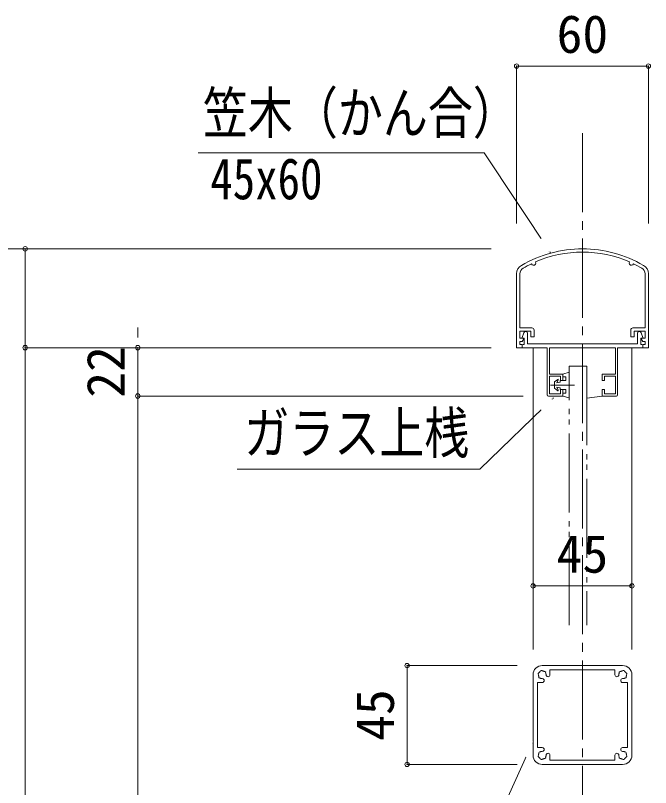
# Model space of a CAD drawing. Units: millimetres at full size. Extents: x -3501 to 3497, y -1129 to 1133.
# Drawn here: x -2300 to -2010.9, y 171.9 to 523.3 of the extents above; entities that cross this region are included whole.
import ezdxf
from ezdxf.enums import TextEntityAlignment as Align

# ---------------------------------------------------------------- set-up
doc = ezdxf.new("R2010")
doc.units = ezdxf.units.MM
doc.header["$LTSCALE"] = 4
doc.header["$PDMODE"] = 32
doc.header["$PDSIZE"] = 2
doc.linetypes.add('CHAIN2', pattern=[12, 9, -1, 1, -1])
doc.linetypes.add('DOUBLE_CHAIN2', pattern=[12.8, 9, -1, 0.6, -0.6, 0.6, -1])
for name, color, linetype, lineweight in [('0-0_0', 7, 'Continuous', 18), ('0-1_1手摺寸法', 3, 'Continuous', 18), ('0-2_2A', 1, 'DOUBLE_CHAIN2', 18), ('0-5_3中心線', 2, 'CHAIN2', 18), ('0-6_41ｱﾙﾐ', 6, 'Continuous', 18), ('0-7_42ｱﾙﾐ部品', 6, 'Continuous', 18), ('0-B_CYAN', 3, 'Continuous', 18)]:
    doc.layers.add(name, color=color, linetype=linetype, lineweight=lineweight)
doc.styles.add('ＭＳ ゴシック', font='')
doc.styles.get('ＭＳ ゴシック').set_extended_font_data('MS Gothic')

msp = doc.modelspace()

# ---------------------------------------------------------------- linework, layer by layer
at = {"layer": '0-0_0'}
for p, q in [((-2071.861, 372.108), (-2071.861, 405.696)), ((-2070.361, 381.108), (-2070.361, 405.696)), ((-2013.361, 381.108), (-2013.361, 405.696)), ((-2011.861, 372.108), (-2011.861, 405.696)), ((-2064.861, 381.108), (-2070.361, 381.108)), ((-2065.361, 379.608), (-2070.361, 379.608)), ((-2070.361, 376.408), (-2070.361, 379.608)), ((-2065.361, 377.108), (-2065.361, 379.608)), ((-2063.861, 377.108), (-2063.861, 380.108)), ((-2019.861, 377.108), (-2019.861, 380.108)), ((-2018.861, 381.108), (-2013.361, 381.108)), ((-2018.361, 377.108), (-2018.361, 379.608)), ((-2018.361, 379.608), (-2013.361, 379.608)), ((-2013.361, 376.408), (-2013.361, 379.608)), ((-2068.735, 376.408), (-2070.361, 376.408)), ((-2069.361, 374.908), (-2068.569, 376.096)), ((-2063.861, 377.108), (-2065.361, 377.108)), ((-2019.861, 377.108), (-2018.361, 377.108)), ((-2014.361, 374.908), (-2015.154, 376.096)), ((-2014.988, 376.408), (-2013.361, 376.408)), ((-2070.361, 373.608), (-2070.361, 374.908)), ((-2070.361, 373.608), (-2070.361, 374.908)), ((-2069.361, 374.908), (-2070.361, 374.908)), ((-2069.361, 373.608), (-2070.361, 373.608)), ((-2069.361, 372.108), (-2069.361, 373.608)), ((-2014.361, 374.908), (-2013.361, 374.908)), ((-2014.361, 373.608), (-2013.361, 373.608)), ((-2014.361, 372.108), (-2014.361, 373.608)), ((-2013.361, 373.608), (-2013.361, 374.908)), ((-2013.361, 373.608), (-2013.361, 374.908)), ((-2069.361, 372.108), (-2071.861, 372.108)), ((-2064.361, 372.108), (-2064.361, 245.877)), ((-2019.361, 372.108), (-2019.361, 245.877)), ((-2014.361, 372.108), (-2011.861, 372.108))]:
    msp.add_line(p, q, dxfattribs=at)
for points in [[(-2056.255, 415.192), (-2086.563, 460.814), (-2216.742, 460.814)], [(-2055, 349.3), (-2088.562, 316.772), (-2199.092, 316.772)], [(-2064.361, 193.061), (-2100.318, 113.451), (-2206.353, 113.451)]]:
    msp.add_lwpolyline(points, dxfattribs=at)
for centre, radius, start, end in [((-2041.861, 362.108), 55, 90, 120.328), ((-2041.861, 362.108), 53.5, 90, 113.561), ((-2041.861, 362.108), 55, 59.672, 90), ((-2041.861, 362.108), 53.5, 66.439, 90), ((-2067.361, 405.696), 4.5, 120.328, 180), ((-2067.361, 405.696), 3, 120.328, 180), ((-2041.861, 362.108), 53.5, 115.693, 120.328), ((-2064.111, 410.646), 1, 199.126, 30.128), ((-2019.611, 410.646), 1, 149.872, 340.874), ((-2041.861, 362.108), 53.5, 59.672, 64.307), ((-2016.361, 405.696), 3, 0, 59.672), ((-2016.361, 405.696), 4.5, 0, 59.672), ((-2064.861, 380.108), 1, 0, 90), ((-2018.861, 380.108), 1, 90, 180), ((-2068.735, 376.208), 0.2, 326.31, 90), ((-2014.988, 376.208), 0.2, 90, 213.69)]:
    msp.add_arc(centre, radius, start, end, dxfattribs=at)
at = {"layer": '0-1_1手摺寸法'}
for p, q in [((-2071.861, 428.608), (-2071.861, 500.266)), ((-2011.861, 500.266), (-2071.861, 500.266)), ((-2067.261, 500.266), (-2016.461, 500.266)), ((-2011.861, 428.608), (-2011.861, 500.266)), ((-2083.361, 417.108), (-2344.796, 417.108)), ((-2083.361, 417.108), (-2295.572, 417.108)), ((-2295.572, 417.108), (-2295.572, 372.108)), ((-2295.572, 376.708), (-2295.572, 412.508)), ((-2244.297, 376.708), (-2244.297, 381.308)), ((-2083.361, 372.108), (-2295.572, 372.108)), ((-2083.361, 372.108), (-2295.572, 372.108)), ((-2295.572, -582.892), (-2295.572, 372.108)), ((-2083.361, 372.108), (-2244.297, 372.108)), ((-2244.297, 372.108), (-2244.297, 350.108)), ((-2244.297, 350.108), (-2244.297, 372.108)), ((-2295.572, 367.508), (-2295.572, -578.292)), ((-2068.861, 350.108), (-2244.297, 350.108)), ((-2068.861, 350.108), (-2244.297, 350.108)), ((-2244.297, -560.892), (-2244.297, 350.108)), ((-2244.297, 345.508), (-2244.297, 340.908)), ((-2244.297, 345.508), (-2244.297, -556.292)), ((-2064.361, 234.727), (-2064.361, 263.679)), ((-2019.361, 263.679), (-2064.361, 263.679)), ((-2059.761, 263.679), (-2023.961, 263.679)), ((-2019.361, 234.727), (-2019.361, 263.679)), ((-2071.661, 227.427), (-2121.695, 227.427)), ((-2121.695, 182.427), (-2121.695, 227.427)), ((-2121.695, 222.827), (-2121.695, 187.027)), ((-2071.661, 182.427), (-2121.695, 182.427))]:
    msp.add_line(p, q, dxfattribs=at)
for p in [(-2071.861, 500.266), (-2011.861, 500.266), (-2295.572, 417.108), (-2295.572, 372.108), (-2244.297, 372.108), (-2244.297, 350.108), (-2064.361, 263.679), (-2019.361, 263.679), (-2121.695, 227.427), (-2121.695, 182.427)]:
    msp.add_point(p, dxfattribs=at)
at = {"layer": '0-2_2A'}
for p, q in [((-2047.861, 245.877), (-2047.861, 363.668)), ((-2047.861, 363.668), (-2039.861, 363.668)), ((-2039.861, 363.668), (-2039.861, 245.877))]:
    msp.add_line(p, q, dxfattribs=at)
at = {"layer": '0-5_3中心線'}
msp.add_line((-2041.861, 469.737), (-2041.861, -842.622), dxfattribs=at)
at = {"layer": '0-6_41ｱﾙﾐ'}
for p, q in [((-2068.532, 378.895), (-2069.349, 376.676)), ((-2069.161, 376.408), (-2068.361, 376.408)), ((-2069.084, 376.408), (-2068.361, 376.408)), ((-2068.361, 376.408), (-2068.361, 376.398)), ((-2068.361, 373.608), (-2068.361, 376.408)), ((-2067.821, 379.408), (-2067.611, 379.408)), ((-2066.861, 373.908), (-2066.861, 378.658)), ((-2016.861, 373.908), (-2016.861, 378.658)), ((-2015.902, 379.408), (-2016.111, 379.408)), ((-2015.361, 373.608), (-2015.361, 376.408)), ((-2014.561, 376.408), (-2015.361, 376.408)), ((-2015.19, 378.895), (-2014.374, 376.676)), ((-2069.361, 372.108), (-2069.361, 373.108)), ((-2069.361, 372.108), (-2069.361, 373.108)), ((-2069.361, 373.108), (-2069.361, 372.108)), ((-2068.361, 373.608), (-2068.861, 373.608)), ((-2066.861, 373.908), (-2016.861, 373.908)), ((-2015.361, 373.608), (-2014.861, 373.608)), ((-2014.361, 372.108), (-2014.361, 373.108)), ((-2014.361, 372.108), (-2014.361, 373.108)), ((-2014.361, 373.108), (-2014.361, 372.108)), ((-2057.861, 372.108), (-2069.361, 372.108)), ((-2057.861, 372.108), (-2057.861, 350.608)), ((-2026.861, 372.108), (-2056.861, 372.108)), ((-2056.861, 372.108), (-2056.861, 360.108)), ((-2026.861, 372.108), (-2026.861, 360.108)), ((-2014.361, 372.108), (-2025.861, 372.108)), ((-2025.861, 372.108), (-2025.861, 350.608)), ((-2050.861, 360.108), (-2056.861, 360.108)), ((-2056.861, 359.108), (-2056.861, 351.108)), ((-2050.861, 357.108), (-2050.861, 360.108)), ((-2032.861, 360.108), (-2026.861, 360.108)), ((-2032.861, 357.108), (-2032.861, 360.108)), ((-2026.861, 359.108), (-2026.861, 351.108)), ((-2050.861, 357.108), (-2051.861, 357.108)), ((-2032.861, 357.108), (-2031.861, 357.108)), ((-2050.861, 353.108), (-2051.861, 353.108)), ((-2050.861, 353.108), (-2050.861, 350.108)), ((-2032.861, 353.108), (-2032.861, 350.108)), ((-2032.861, 353.108), (-2031.861, 353.108)), ((-2031.861, 353.108), (-2031.861, 351.108)), ((-2050.861, 350.108), (-2057.361, 350.108)), ((-2032.861, 350.108), (-2026.361, 350.108)), ((-2031.861, 351.108), (-2026.861, 351.108))]:
    msp.add_line(p, q, dxfattribs=at)
for points in [[(-2014.639, 376.408), (-2015.361, 376.408), (-2015.361, 376.398)], [(-2051.861, 357.108), (-2051.861, 359.108), (-2056.861, 359.108)], [(-2031.861, 357.108), (-2031.861, 359.108), (-2026.861, 359.108)], [(-2051.861, 353.108), (-2051.861, 351.108), (-2056.861, 351.108)]]:
    msp.add_lwpolyline(points, dxfattribs=at)
for centre, radius, start, end in [((-2069.161, 376.608), 0.2, 159.785, 270), ((-2067.821, 378.658), 0.75, 90, 161.565), ((-2067.611, 378.658), 0.75, 0, 90), ((-2016.111, 378.658), 0.75, 90, 180), ((-2015.902, 378.658), 0.75, 18.435, 90), ((-2014.561, 376.608), 0.2, 270, 20.215), ((-2068.861, 373.108), 0.5, 90, 180), ((-2014.861, 373.108), 0.5, 0, 90), ((-2057.361, 350.608), 0.5, 180, 270), ((-2026.361, 350.608), 0.5, 270, 0)]:
    msp.add_arc(centre, radius, start, end, dxfattribs=at)
at = {"layer": '0-7_42ｱﾙﾐ部品'}
for p, q in [((-2060.161, 227.427), (-2023.561, 227.427)), ((-2056.661, 225.427), (-2027.061, 225.427)), ((-2056.661, 225.427), (-2056.661, 223.227)), ((-2027.061, 225.427), (-2027.061, 223.227)), ((-2064.361, 223.227), (-2064.361, 186.627)), ((-2019.361, 223.227), (-2019.361, 186.627)), ((-2060.161, 219.727), (-2062.361, 219.727)), ((-2062.361, 219.727), (-2062.361, 190.127)), ((-2023.561, 219.727), (-2021.361, 219.727)), ((-2021.361, 219.727), (-2021.361, 190.127)), ((-2060.161, 190.127), (-2062.361, 190.127)), ((-2023.561, 190.127), (-2021.361, 190.127)), ((-2056.661, 184.427), (-2056.661, 186.627)), ((-2060.161, 182.427), (-2023.561, 182.427))]:
    msp.add_line(p, q, dxfattribs=at)
msp.add_lwpolyline([(-2056.661, 184.427), (-2027.061, 184.427), (-2027.061, 186.627)], dxfattribs=at)
for centre, radius, start, end in [((-2060.161, 223.227), 4.2, 90, 180), ((-2060.55, 224.676), 0.5, 105, 172.976), ((-2060.55, 224.676), 0.5, 37.024, 105), ((-2060.161, 223.227), 1.75, 75, 89.641), ((-2060.161, 223.227), 1.75, 60.359, 75), ((-2023.561, 223.227), 1.75, 105, 119.641), ((-2023.561, 223.227), 1.75, 90.359, 105), ((-2023.173, 224.676), 0.5, 75, 142.976), ((-2023.561, 223.227), 4.2, 0, 90), ((-2023.173, 224.676), 0.5, 7.024, 75), ((-2061.61, 223.615), 0.5, 165, 232.976), ((-2061.61, 223.615), 0.5, 97.024, 165), ((-2060.161, 223.227), 1.75, 180.359, 195), ((-2060.161, 223.227), 1.75, 195, 209.641), ((-2061.222, 222.166), 0.5, 157.024, 225), ((-2060.161, 223.227), 1.75, 135, 149.641), ((-2061.222, 222.166), 0.5, 225, 292.976), ((-2060.161, 223.227), 1.75, 120.359, 135), ((-2060.161, 223.227), 1.75, 240.359, 255), ((-2060.161, 223.227), 1.75, 255, 270), ((-2060.161, 220.602), 0.875, 270, 90), ((-2059.101, 224.288), 0.5, 45, 112.976), ((-2059.101, 224.288), 0.5, 337.024, 45), ((-2060.161, 223.227), 1.75, 15, 29.641), ((-2060.161, 223.227), 1.75, 0.359, 15), ((-2057.536, 223.227), 0.875, 180, 0), ((-2026.186, 223.227), 0.875, 180, 0), ((-2023.561, 223.227), 1.75, 165, 179.641), ((-2023.561, 223.227), 1.75, 150.359, 165), ((-2024.622, 224.288), 0.5, 135, 202.976), ((-2024.622, 224.288), 0.5, 67.024, 135), ((-2023.561, 220.602), 0.875, 90, 270), ((-2023.561, 223.227), 1.75, 270, 285), ((-2023.561, 223.227), 1.75, 285, 299.641), ((-2022.501, 222.166), 0.5, 247.024, 315), ((-2023.561, 223.227), 1.75, 45, 59.641), ((-2023.561, 223.227), 1.75, 30.359, 45), ((-2022.501, 222.166), 0.5, 315, 22.976), ((-2022.112, 223.615), 0.5, 15, 82.976), ((-2023.561, 223.227), 1.75, 330.359, 345), ((-2023.561, 223.227), 1.75, 345, 359.641), ((-2022.112, 223.615), 0.5, 307.024, 15), ((-2060.161, 189.252), 0.875, 270, 90), ((-2023.561, 189.252), 0.875, 90, 270), ((-2060.161, 186.627), 4.2, 180, 270), ((-2061.61, 186.238), 0.5, 127.024, 195), ((-2060.161, 186.627), 1.75, 165, 179.641), ((-2060.161, 186.627), 1.75, 150.359, 165), ((-2061.222, 187.688), 0.5, 135, 202.976), ((-2061.222, 187.688), 0.5, 67.024, 135), ((-2060.161, 186.627), 1.75, 105, 119.641), ((-2060.161, 186.627), 1.75, 90, 105), ((-2060.161, 186.627), 1.75, 345, 359.641), ((-2057.536, 186.627), 0.875, 0, 180), ((-2026.186, 186.627), 0.875, 0, 180), ((-2023.561, 186.627), 1.75, 180.359, 195), ((-2023.561, 186.627), 1.75, 75, 90), ((-2023.561, 186.627), 4.2, 270, 0), ((-2023.561, 186.627), 1.75, 60.359, 75), ((-2022.501, 187.688), 0.5, 45, 112.976), ((-2022.501, 187.688), 0.5, 337.024, 45), ((-2023.561, 186.627), 1.75, 15, 29.641), ((-2023.561, 186.627), 1.75, 0.359, 15), ((-2022.112, 186.238), 0.5, 345, 52.976), ((-2061.61, 186.238), 0.5, 195, 262.976), ((-2060.161, 186.627), 1.75, 210.359, 225), ((-2060.161, 186.627), 1.75, 225, 239.641), ((-2060.55, 185.178), 0.5, 187.024, 255), ((-2060.55, 185.178), 0.5, 255, 322.976), ((-2060.161, 186.627), 1.75, 270.359, 285), ((-2060.161, 186.627), 1.75, 285, 299.641), ((-2059.101, 185.566), 0.5, 247.024, 315), ((-2059.101, 185.566), 0.5, 315, 22.976), ((-2060.161, 186.627), 1.75, 330.359, 345), ((-2023.561, 186.627), 1.75, 195, 209.641), ((-2024.622, 185.566), 0.5, 157.024, 225), ((-2024.622, 185.566), 0.5, 225, 292.976), ((-2023.561, 186.627), 1.75, 240.359, 255), ((-2023.561, 186.627), 1.75, 255, 269.641), ((-2023.173, 185.178), 0.5, 217.024, 285), ((-2023.173, 185.178), 0.5, 285, 352.976), ((-2023.561, 186.627), 1.75, 300.359, 315), ((-2023.561, 186.627), 1.75, 315, 329.641), ((-2022.112, 186.238), 0.5, 277.024, 345)]:
    msp.add_arc(centre, radius, start, end, dxfattribs=at)
at = {"layer": '0-B_CYAN'}
for p, q in [((-2047.861, 360.908), (-2050.861, 360.108)), ((-2050.861, 360.108), (-2050.861, 358.808)), ((-2049.361, 358.808), (-2050.861, 358.808)), ((-2049.361, 358.808), (-2049.361, 357.108)), ((-2047.861, 360.908), (-2047.861, 349.308)), ((-2045.497, 355.108), (-2056.36, 355.108)), ((-2054.561, 356.608), (-2053.093, 357.683)), ((-2054.561, 356.608), (-2054.561, 353.608)), ((-2052.874, 357.497), (-2053.561, 356.108)), ((-2053.561, 356.108), (-2052.061, 356.358)), ((-2052.061, 357.108), (-2052.061, 356.358)), ((-2049.361, 357.108), (-2052.061, 357.108)), ((-2054.561, 353.608), (-2053.093, 352.532)), ((-2053.561, 354.108), (-2052.061, 353.858)), ((-2053.561, 354.108), (-2052.874, 352.718)), ((-2052.061, 353.858), (-2052.061, 353.108)), ((-2049.361, 353.108), (-2052.061, 353.108)), ((-2049.361, 353.108), (-2049.361, 351.408)), ((-2050.861, 351.408), (-2050.861, 350.108)), ((-2049.361, 351.408), (-2050.861, 351.408)), ((-2047.861, 349.308), (-2050.861, 350.108))]:
    msp.add_line(p, q, dxfattribs=at)
at = {"layer": '0-B_CYAN', "color": 4, "lineweight": 9}
msp.add_line((-2032.861, 350.108), (-2039.861, 349.126), dxfattribs=at)
at = {"layer": '0-B_CYAN'}
for centre, start, end in [((-2053.011, 357.558), 336.371, 122.905), ((-2053.011, 352.658), 237.095, 23.629)]:
    msp.add_arc(centre, 0.15, start, end, dxfattribs=at)

# ---------------------------------------------------------------- texts
at = {"layer": '0-0_0', "style": 'ＭＳ ゴシック', "width": 0.8}
for s, p in [('笠木（かん合）', (-2214.668, 463.957)), ('45x60', (-2211.296, 434.025)), ('ガラス上桟', (-2195.808, 318.32))]:
    msp.add_text(s, height=18.77, dxfattribs=at).set_placement(p, align=Align.BOTTOM_LEFT)
at = {"layer": '0-1_1手摺寸法', "style": 'ＭＳ ゴシック'}
for s, p in [('60', (-2053.637, 501.085)), ('45', (-2053.637, 264.498))]:
    msp.add_text(s, height=17.27, dxfattribs=at).set_placement(p, align=Align.BOTTOM_LEFT)
for s, p in [('22', (-2245.116, 349.331)), ('45', (-2122.514, 193.151))]:
    msp.add_text(s, height=17.27, rotation=90, dxfattribs=at).set_placement(p, align=Align.BOTTOM_LEFT)

# ---------------------------------------------------------------- next in the draw order: wipeouts: each hides what was drawn before it
for points in [[(-2061.772, 420.986), (-2059.458, 422.524), (-2056.255, 415.192), (-2056.255, 415.192)], [(-2059.69, 342.819), (-2061.624, 344.814), (-2055, 349.3), (-2055, 349.3)], [(-2066.338, 185.309), (-2068.87, 186.453), (-2064.361, 193.061), (-2064.361, 193.061)]]:
    msp.add_wipeout(points)

doc.saveas('drawing.dxf')
